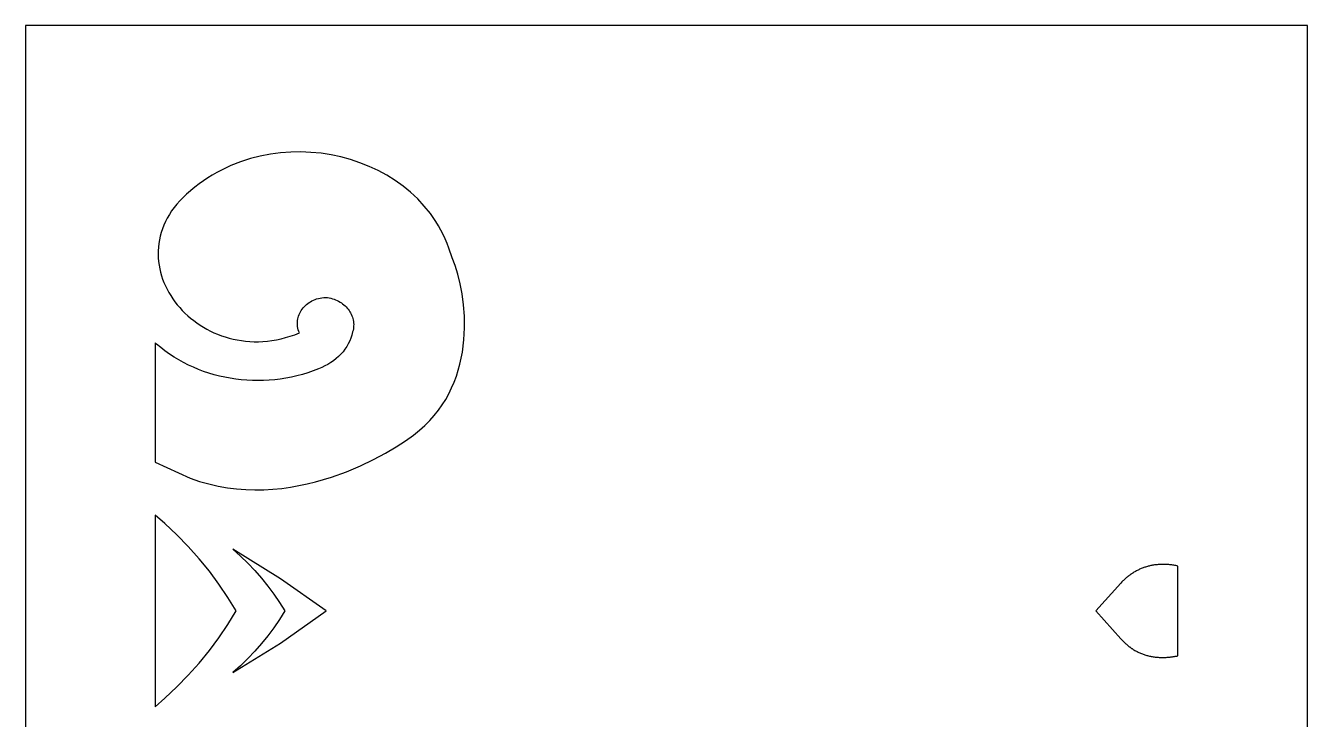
# Model space of a CAD drawing. Header units: centimetres. Extents: x 20.1 to 27, y -9 to 8.9.
# Drawn here: x 20.13 to 27, y 5.22 to 8.93 of the extents above; entities that cross this region are included whole.
import ezdxf

# ---------------------------------------------------------------- set-up
doc = ezdxf.new("R2010")
doc.units = ezdxf.units.CM
doc.header["$MEASUREMENT"] = 0
doc.layers.add('layer 1', color=7, linetype='Continuous')

msp = doc.modelspace()

# ---------------------------------------------------------------- linework, layer by layer
at = {"layer": 'layer 1', "color": 250}
for points, knots in [([(20.12806, 8.93497), (20.12806, 8.93497), (26.99977, 8.93497), (26.99977, 8.93497), (26.99977, 8.93497), (26.99977, 8.93497), (26.99977, -9.00021), (26.99977, -9.00021), (26.99977, -9.00021), (26.99977, -9.00021), (20.12806, -9.00021), (20.12806, -9.00021), (20.12806, -9.00021), (20.12806, -9.00021), (20.12806, 8.93497), (20.12806, 8.93497)], [0, 0, 0, 0, 0.2, 0.2, 0.2, 0.2, 0.4, 0.4, 0.4, 0.4, 0.6, 0.6, 0.6, 0.6, 1, 1, 1, 1]), ([(22.48153, 7.31535), (22.48153, 7.31535), (22.47799, 7.25111), (22.47799, 7.25111), (22.47799, 7.25111), (22.47799, 7.25111), (22.46976, 7.18618), (22.46976, 7.18618), (22.46976, 7.18618), (22.46976, 7.18618), (22.46373, 7.15366), (22.46373, 7.15366), (22.46373, 7.15366), (22.46373, 7.15366), (22.45633, 7.1212), (22.45633, 7.1212), (22.45633, 7.1212), (22.45633, 7.1212), (22.44752, 7.08889), (22.44752, 7.08889), (22.44752, 7.08889), (22.44752, 7.08889), (22.43724, 7.05683), (22.43724, 7.05683), (22.43724, 7.05683), (22.43724, 7.05683), (22.4254, 7.02506), (22.4254, 7.02506), (22.4254, 7.02506), (22.4254, 7.02506), (22.41199, 6.99371), (22.41199, 6.99371), (22.41199, 6.99371), (22.41199, 6.99371), (22.39692, 6.96284), (22.39692, 6.96284), (22.39692, 6.96284), (22.39692, 6.96284), (22.38012, 6.93253), (22.38012, 6.93253), (22.38012, 6.93253), (22.38012, 6.93253), (22.36157, 6.90285), (22.36157, 6.90285), (22.36157, 6.90285), (22.36157, 6.90285), (22.3412, 6.87391), (22.3412, 6.87391), (22.3412, 6.87391), (22.3412, 6.87391), (22.3189, 6.84577), (22.3189, 6.84577), (22.3189, 6.84577), (22.3189, 6.84577), (22.29468, 6.81853), (22.29468, 6.81853), (22.29468, 6.81853), (22.29468, 6.81853), (22.26843, 6.79224), (22.26843, 6.79224), (22.26843, 6.79224), (22.26843, 6.79224), (22.24013, 6.76702), (22.24013, 6.76702), (22.24013, 6.76702), (22.24013, 6.76702), (22.20665, 6.7405), (22.20665, 6.7405), (22.20665, 6.7405), (22.20665, 6.7405), (22.16471, 6.71051), (22.16471, 6.71051), (22.16471, 6.71051), (22.16471, 6.71051), (22.11489, 6.67803), (22.11489, 6.67803), (22.11489, 6.67803), (22.11489, 6.67803), (22.05775, 6.64416), (22.05775, 6.64416), (22.05775, 6.64416), (22.05775, 6.64416), (21.99386, 6.60993), (21.99386, 6.60993), (21.99386, 6.60993), (21.99386, 6.60993), (21.92378, 6.57641), (21.92378, 6.57641), (21.92378, 6.57641), (21.92378, 6.57641), (21.84815, 6.54462), (21.84815, 6.54462), (21.84815, 6.54462), (21.84815, 6.54462), (21.76744, 6.51563), (21.76744, 6.51563), (21.76744, 6.51563), (21.76744, 6.51563), (21.68228, 6.49049), (21.68228, 6.49049), (21.68228, 6.49049), (21.68228, 6.49049), (21.63822, 6.47969), (21.63822, 6.47969), (21.63822, 6.47969), (21.63822, 6.47969), (21.59325, 6.47024), (21.59325, 6.47024), (21.59325, 6.47024), (21.59325, 6.47024), (21.54746, 6.46228), (21.54746, 6.46228), (21.54746, 6.46228), (21.54746, 6.46228), (21.50091, 6.45592), (21.50091, 6.45592), (21.50091, 6.45592), (21.50091, 6.45592), (21.45363, 6.45134), (21.45363, 6.45134), (21.45363, 6.45134), (21.45363, 6.45134), (21.40579, 6.44863), (21.40579, 6.44863), (21.40579, 6.44863), (21.40579, 6.44863), (21.35739, 6.44792), (21.35739, 6.44792), (21.35739, 6.44792), (21.35739, 6.44792), (21.30853, 6.44936), (21.30853, 6.44936), (21.30853, 6.44936), (21.30853, 6.44936), (21.25925, 6.45307), (21.25925, 6.45307), (21.25925, 6.45307), (21.25925, 6.45307), (21.20964, 6.4592), (21.20964, 6.4592), (21.20964, 6.4592), (21.20964, 6.4592), (21.1598, 6.46785), (21.1598, 6.46785), (21.1598, 6.46785), (21.1598, 6.46785), (21.10975, 6.47917), (21.10975, 6.47917), (21.10975, 6.47917), (21.10975, 6.47917), (21.05959, 6.4933), (21.05959, 6.4933), (21.05959, 6.4933), (21.05959, 6.4933), (21.0094, 6.51033), (21.0094, 6.51033), (21.0094, 6.51033), (21.0094, 6.51033), (20.82231, 6.59632), (20.82231, 6.59632), (20.82231, 6.59632), (20.82231, 6.59632), (20.82231, 7.23523), (20.82231, 7.23523), (20.82231, 7.23523), (20.82231, 7.23523), (20.82955, 7.2287), (20.82955, 7.2287), (20.82955, 7.2287), (20.82955, 7.2287), (20.85204, 7.20992), (20.85204, 7.20992), (20.85204, 7.20992), (20.85204, 7.20992), (20.87522, 7.19208), (20.87522, 7.19208), (20.87522, 7.19208), (20.87522, 7.19208), (20.89909, 7.17515), (20.89909, 7.17515), (20.89909, 7.17515), (20.89909, 7.17515), (20.9236, 7.15912), (20.9236, 7.15912), (20.9236, 7.15912), (20.9236, 7.15912), (20.9487, 7.14403), (20.9487, 7.14403), (20.9487, 7.14403), (20.9487, 7.14403), (20.97434, 7.12989), (20.97434, 7.12989), (20.97434, 7.12989), (20.97434, 7.12989), (21.00054, 7.11668), (21.00054, 7.11668), (21.00054, 7.11668), (21.00054, 7.11668), (21.02722, 7.1044), (21.02722, 7.1044), (21.02722, 7.1044), (21.02722, 7.1044), (21.05438, 7.09308), (21.05438, 7.09308), (21.05438, 7.09308), (21.05438, 7.09308), (21.08194, 7.08274), (21.08194, 7.08274), (21.08194, 7.08274), (21.08194, 7.08274), (21.10989, 7.07334), (21.10989, 7.07334), (21.10989, 7.07334), (21.10989, 7.07334), (21.13824, 7.0649), (21.13824, 7.0649), (21.13824, 7.0649), (21.13824, 7.0649), (21.16686, 7.05746), (21.16686, 7.05746), (21.16686, 7.05746), (21.16686, 7.05746), (21.19582, 7.05099), (21.19582, 7.05099), (21.19582, 7.05099), (21.19582, 7.05099), (21.22498, 7.04551), (21.22498, 7.04551), (21.22498, 7.04551), (21.22498, 7.04551), (21.25439, 7.04101), (21.25439, 7.04101), (21.25439, 7.04101), (21.25439, 7.04101), (21.28397, 7.03753), (21.28397, 7.03753), (21.28397, 7.03753), (21.28397, 7.03753), (21.31374, 7.03503), (21.31374, 7.03503), (21.31374, 7.03503), (21.31374, 7.03503), (21.34359, 7.03355), (21.34359, 7.03355), (21.34359, 7.03355), (21.34359, 7.03355), (21.37355, 7.03309), (21.37355, 7.03309), (21.37355, 7.03309), (21.37355, 7.03309), (21.40352, 7.03365), (21.40352, 7.03365), (21.40352, 7.03365), (21.40352, 7.03365), (21.43352, 7.03524), (21.43352, 7.03524), (21.43352, 7.03524), (21.43352, 7.03524), (21.46351, 7.03786), (21.46351, 7.03786), (21.46351, 7.03786), (21.46351, 7.03786), (21.49341, 7.04151), (21.49341, 7.04151), (21.49341, 7.04151), (21.49341, 7.04151), (21.52326, 7.04622), (21.52326, 7.04622), (21.52326, 7.04622), (21.52326, 7.04622), (21.55296, 7.05197), (21.55296, 7.05197), (21.55296, 7.05197), (21.55296, 7.05197), (21.5825, 7.05879), (21.5825, 7.05879), (21.5825, 7.05879), (21.5825, 7.05879), (21.61185, 7.06667), (21.61185, 7.06667), (21.61185, 7.06667), (21.61185, 7.06667), (21.64097, 7.07561), (21.64097, 7.07561), (21.64097, 7.07561), (21.64097, 7.07561), (21.66984, 7.08564), (21.66984, 7.08564), (21.66984, 7.08564), (21.66984, 7.08564), (21.69842, 7.09673), (21.69842, 7.09673), (21.69842, 7.09673), (21.69842, 7.09673), (21.71589, 7.10363), (21.71589, 7.10363), (21.71589, 7.10363), (21.71589, 7.10363), (21.73273, 7.1114), (21.73273, 7.1114), (21.73273, 7.1114), (21.73273, 7.1114), (21.74889, 7.12006), (21.74889, 7.12006), (21.74889, 7.12006), (21.74889, 7.12006), (21.76433, 7.12952), (21.76433, 7.12952), (21.76433, 7.12952), (21.76433, 7.12952), (21.77903, 7.13977), (21.77903, 7.13977), (21.77903, 7.13977), (21.77903, 7.13977), (21.79291, 7.15076), (21.79291, 7.15076), (21.79291, 7.15076), (21.79291, 7.15076), (21.806, 7.16248), (21.806, 7.16248), (21.806, 7.16248), (21.806, 7.16248), (21.81822, 7.17484), (21.81822, 7.17484), (21.81822, 7.17484), (21.81822, 7.17484), (21.82956, 7.18786), (21.82956, 7.18786), (21.82956, 7.18786), (21.82956, 7.18786), (21.83998, 7.20148), (21.83998, 7.20148), (21.83998, 7.20148), (21.83998, 7.20148), (21.84942, 7.21565), (21.84942, 7.21565), (21.84942, 7.21565), (21.84942, 7.21565), (21.85791, 7.23035), (21.85791, 7.23035), (21.85791, 7.23035), (21.85791, 7.23035), (21.86531, 7.24552), (21.86531, 7.24552), (21.86531, 7.24552), (21.86531, 7.24552), (21.87168, 7.26116), (21.87168, 7.26116), (21.87168, 7.26116), (21.87168, 7.26116), (21.87696, 7.27721), (21.87696, 7.27721), (21.87696, 7.27721), (21.87696, 7.27721), (21.88113, 7.29363), (21.88113, 7.29363), (21.88113, 7.29363), (21.88113, 7.29363), (21.88332, 7.30185), (21.88332, 7.30185), (21.88332, 7.30185), (21.88332, 7.30185), (21.88496, 7.31006), (21.88496, 7.31006), (21.88496, 7.31006), (21.88496, 7.31006), (21.88609, 7.31823), (21.88609, 7.31823), (21.88609, 7.31823), (21.88609, 7.31823), (21.88667, 7.32638), (21.88667, 7.32638), (21.88667, 7.32638), (21.88667, 7.32638), (21.88676, 7.33447), (21.88676, 7.33447), (21.88676, 7.33447), (21.88676, 7.33447), (21.88636, 7.34247), (21.88636, 7.34247), (21.88636, 7.34247), (21.88636, 7.34247), (21.88546, 7.3504), (21.88546, 7.3504), (21.88546, 7.3504), (21.88546, 7.3504), (21.88407, 7.35823), (21.88407, 7.35823), (21.88407, 7.35823), (21.88407, 7.35823), (21.88221, 7.36595), (21.88221, 7.36595), (21.88221, 7.36595), (21.88221, 7.36595), (21.87994, 7.37353), (21.87994, 7.37353), (21.87994, 7.37353), (21.87994, 7.37353), (21.87719, 7.38098), (21.87719, 7.38098), (21.87719, 7.38098), (21.87719, 7.38098), (21.874, 7.38825), (21.874, 7.38825), (21.874, 7.38825), (21.874, 7.38825), (21.87037, 7.39538), (21.87037, 7.39538), (21.87037, 7.39538), (21.87037, 7.39538), (21.86635, 7.40232), (21.86635, 7.40232), (21.86635, 7.40232), (21.86635, 7.40232), (21.86193, 7.40905), (21.86193, 7.40905), (21.86193, 7.40905), (21.86193, 7.40905), (21.85711, 7.41556), (21.85711, 7.41556), (21.85711, 7.41556), (21.85711, 7.41556), (21.85194, 7.42185), (21.85194, 7.42185), (21.85194, 7.42185), (21.85194, 7.42185), (21.84638, 7.42792), (21.84638, 7.42792), (21.84638, 7.42792), (21.84638, 7.42792), (21.84046, 7.43371), (21.84046, 7.43371), (21.84046, 7.43371), (21.84046, 7.43371), (21.83421, 7.43924), (21.83421, 7.43924), (21.83421, 7.43924), (21.83421, 7.43924), (21.8276, 7.44447), (21.8276, 7.44447), (21.8276, 7.44447), (21.8276, 7.44447), (21.82068, 7.44941), (21.82068, 7.44941), (21.82068, 7.44941), (21.82068, 7.44941), (21.81346, 7.45406), (21.81346, 7.45406), (21.81346, 7.45406), (21.81346, 7.45406), (21.80594, 7.45835), (21.80594, 7.45835), (21.80594, 7.45835), (21.80594, 7.45835), (21.7981, 7.46231), (21.7981, 7.46231), (21.7981, 7.46231), (21.7981, 7.46231), (21.79003, 7.46592), (21.79003, 7.46592), (21.79003, 7.46592), (21.79003, 7.46592), (21.78165, 7.46915), (21.78165, 7.46915), (21.78165, 7.46915), (21.78165, 7.46915), (21.77302, 7.47201), (21.77302, 7.47201), (21.77302, 7.47201), (21.77302, 7.47201), (21.76419, 7.47445), (21.76419, 7.47445), (21.76419, 7.47445), (21.76419, 7.47445), (21.75506, 7.47649), (21.75506, 7.47649), (21.75506, 7.47649), (21.75506, 7.47649), (21.74574, 7.47811), (21.74574, 7.47811), (21.74574, 7.47811), (21.74574, 7.47811), (21.73621, 7.47928), (21.73621, 7.47928), (21.73621, 7.47928), (21.73621, 7.47928), (21.7261, 7.47857), (21.7261, 7.47857), (21.7261, 7.47857), (21.7261, 7.47857), (21.71626, 7.47734), (21.71626, 7.47734), (21.71626, 7.47734), (21.71626, 7.47734), (21.70665, 7.47561), (21.70665, 7.47561), (21.70665, 7.47561), (21.70665, 7.47561), (21.69731, 7.4734), (21.69731, 7.4734), (21.69731, 7.4734), (21.69731, 7.4734), (21.68825, 7.47071), (21.68825, 7.47071), (21.68825, 7.47071), (21.68825, 7.47071), (21.67945, 7.46759), (21.67945, 7.46759), (21.67945, 7.46759), (21.67945, 7.46759), (21.67097, 7.46402), (21.67097, 7.46402), (21.67097, 7.46402), (21.67097, 7.46402), (21.66277, 7.46004), (21.66277, 7.46004), (21.66277, 7.46004), (21.66277, 7.46004), (21.65494, 7.45566), (21.65494, 7.45566), (21.65494, 7.45566), (21.65494, 7.45566), (21.64743, 7.45091), (21.64743, 7.45091), (21.64743, 7.45091), (21.64743, 7.45091), (21.64028, 7.4458), (21.64028, 7.4458), (21.64028, 7.4458), (21.64028, 7.4458), (21.63351, 7.44036), (21.63351, 7.44036), (21.63351, 7.44036), (21.63351, 7.44036), (21.62711, 7.43461), (21.62711, 7.43461), (21.62711, 7.43461), (21.62711, 7.43461), (21.62108, 7.42852), (21.62108, 7.42852), (21.62108, 7.42852), (21.62108, 7.42852), (21.6155, 7.42219), (21.6155, 7.42219), (21.6155, 7.42219), (21.6155, 7.42219), (21.61035, 7.41556), (21.61035, 7.41556), (21.61035, 7.41556), (21.61035, 7.41556), (21.60562, 7.4087), (21.60562, 7.4087), (21.60562, 7.4087), (21.60562, 7.4087), (21.60132, 7.40161), (21.60132, 7.40161), (21.60132, 7.40161), (21.60132, 7.40161), (21.59751, 7.3943), (21.59751, 7.3943), (21.59751, 7.3943), (21.59751, 7.3943), (21.59415, 7.38681), (21.59415, 7.38681), (21.59415, 7.38681), (21.59415, 7.38681), (21.59132, 7.37914), (21.59132, 7.37914), (21.59132, 7.37914), (21.59132, 7.37914), (21.58896, 7.37132), (21.58896, 7.37132), (21.58896, 7.37132), (21.58896, 7.37132), (21.58711, 7.36336), (21.58711, 7.36336), (21.58711, 7.36336), (21.58711, 7.36336), (21.58581, 7.35529), (21.58581, 7.35529), (21.58581, 7.35529), (21.58581, 7.35529), (21.58506, 7.34712), (21.58506, 7.34712), (21.58506, 7.34712), (21.58506, 7.34712), (21.58487, 7.33887), (21.58487, 7.33887), (21.58487, 7.33887), (21.58487, 7.33887), (21.58523, 7.33055), (21.58523, 7.33055), (21.58523, 7.33055), (21.58523, 7.33055), (21.58621, 7.32219), (21.58621, 7.32219), (21.58621, 7.32219), (21.58621, 7.32219), (21.58777, 7.31381), (21.58777, 7.31381), (21.58777, 7.31381), (21.58777, 7.31381), (21.58992, 7.30541), (21.58992, 7.30541), (21.58992, 7.30541), (21.58992, 7.30541), (21.59273, 7.29703), (21.59273, 7.29703), (21.59273, 7.29703), (21.59273, 7.29703), (21.59617, 7.28867), (21.59617, 7.28867), (21.59617, 7.28867), (21.59617, 7.28867), (21.57124, 7.27904), (21.57124, 7.27904), (21.57124, 7.27904), (21.57124, 7.27904), (21.54644, 7.27056), (21.54644, 7.27056), (21.54644, 7.27056), (21.54644, 7.27056), (21.52176, 7.26322), (21.52176, 7.26322), (21.52176, 7.26322), (21.52176, 7.26322), (21.49718, 7.25699), (21.49718, 7.25699), (21.49718, 7.25699), (21.49718, 7.25699), (21.47275, 7.25186), (21.47275, 7.25186), (21.47275, 7.25186), (21.47275, 7.25186), (21.44848, 7.24779), (21.44848, 7.24779), (21.44848, 7.24779), (21.44848, 7.24779), (21.42443, 7.24477), (21.42443, 7.24477), (21.42443, 7.24477), (21.42443, 7.24477), (21.4006, 7.24277), (21.4006, 7.24277), (21.4006, 7.24277), (21.4006, 7.24277), (21.37698, 7.24175), (21.37698, 7.24175), (21.37698, 7.24175), (21.37698, 7.24175), (21.3536, 7.24173), (21.3536, 7.24173), (21.3536, 7.24173), (21.3536, 7.24173), (21.3305, 7.24265), (21.3305, 7.24265), (21.3305, 7.24265), (21.3305, 7.24265), (21.30765, 7.24448), (21.30765, 7.24448), (21.30765, 7.24448), (21.30765, 7.24448), (21.28516, 7.24723), (21.28516, 7.24723), (21.28516, 7.24723), (21.28516, 7.24723), (21.26296, 7.25086), (21.26296, 7.25086), (21.26296, 7.25086), (21.26296, 7.25086), (21.24111, 7.25534), (21.24111, 7.25534), (21.24111, 7.25534), (21.24111, 7.25534), (21.21962, 7.26066), (21.21962, 7.26066), (21.21962, 7.26066), (21.21962, 7.26066), (21.19853, 7.26679), (21.19853, 7.26679), (21.19853, 7.26679), (21.19853, 7.26679), (21.17783, 7.27368), (21.17783, 7.27368), (21.17783, 7.27368), (21.17783, 7.27368), (21.15755, 7.28136), (21.15755, 7.28136), (21.15755, 7.28136), (21.15755, 7.28136), (21.1377, 7.28976), (21.1377, 7.28976), (21.1377, 7.28976), (21.1377, 7.28976), (21.11832, 7.29889), (21.11832, 7.29889), (21.11832, 7.29889), (21.11832, 7.29889), (21.09941, 7.30868), (21.09941, 7.30868), (21.09941, 7.30868), (21.09941, 7.30868), (21.081, 7.31917), (21.081, 7.31917), (21.081, 7.31917), (21.081, 7.31917), (21.06312, 7.33028), (21.06312, 7.33028), (21.06312, 7.33028), (21.06312, 7.33028), (21.04575, 7.34204), (21.04575, 7.34204), (21.04575, 7.34204), (21.04575, 7.34204), (21.02895, 7.35438), (21.02895, 7.35438), (21.02895, 7.35438), (21.02895, 7.35438), (21.01271, 7.36728), (21.01271, 7.36728), (21.01271, 7.36728), (21.01271, 7.36728), (20.9971, 7.38075), (20.9971, 7.38075), (20.9971, 7.38075), (20.9971, 7.38075), (20.98207, 7.39473), (20.98207, 7.39473), (20.98207, 7.39473), (20.98207, 7.39473), (20.96765, 7.40922), (20.96765, 7.40922), (20.96765, 7.40922), (20.96765, 7.40922), (20.95391, 7.42419), (20.95391, 7.42419), (20.95391, 7.42419), (20.95391, 7.42419), (20.94084, 7.43959), (20.94084, 7.43959), (20.94084, 7.43959), (20.94084, 7.43959), (20.92846, 7.45546), (20.92846, 7.45546), (20.92846, 7.45546), (20.92846, 7.45546), (20.91676, 7.47172), (20.91676, 7.47172), (20.91676, 7.47172), (20.91676, 7.47172), (20.90582, 7.48837), (20.90582, 7.48837), (20.90582, 7.48837), (20.90582, 7.48837), (20.8956, 7.50536), (20.8956, 7.50536), (20.8956, 7.50536), (20.8956, 7.50536), (20.88616, 7.5227), (20.88616, 7.5227), (20.88616, 7.5227), (20.88616, 7.5227), (20.87751, 7.54038), (20.87751, 7.54038), (20.87751, 7.54038), (20.87751, 7.54038), (20.86967, 7.55833), (20.86967, 7.55833), (20.86967, 7.55833), (20.86967, 7.55833), (20.86263, 7.57653), (20.86263, 7.57653), (20.86263, 7.57653), (20.86263, 7.57653), (20.85648, 7.59499), (20.85648, 7.59499), (20.85648, 7.59499), (20.85648, 7.59499), (20.85112, 7.61367), (20.85112, 7.61367), (20.85112, 7.61367), (20.85112, 7.61367), (20.84668, 7.63254), (20.84668, 7.63254), (20.84668, 7.63254), (20.84668, 7.63254), (20.84312, 7.65159), (20.84312, 7.65159), (20.84312, 7.65159), (20.84312, 7.65159), (20.84051, 7.67079), (20.84051, 7.67079), (20.84051, 7.67079), (20.84051, 7.67079), (20.8388, 7.69009), (20.8388, 7.69009), (20.8388, 7.69009), (20.8388, 7.69009), (20.83809, 7.70952), (20.83809, 7.70952), (20.83809, 7.70952), (20.83809, 7.70952), (20.83834, 7.72901), (20.83834, 7.72901), (20.83834, 7.72901), (20.83834, 7.72901), (20.83957, 7.74856), (20.83957, 7.74856), (20.83957, 7.74856), (20.83957, 7.74856), (20.84182, 7.76816), (20.84182, 7.76816), (20.84182, 7.76816), (20.84182, 7.76816), (20.84512, 7.78775), (20.84512, 7.78775), (20.84512, 7.78775), (20.84512, 7.78775), (20.84945, 7.80732), (20.84945, 7.80732), (20.84945, 7.80732), (20.84945, 7.80732), (20.85487, 7.82686), (20.85487, 7.82686), (20.85487, 7.82686), (20.85487, 7.82686), (20.8614, 7.84633), (20.8614, 7.84633), (20.8614, 7.84633), (20.8614, 7.84633), (20.86901, 7.86571), (20.86901, 7.86571), (20.86901, 7.86571), (20.86901, 7.86571), (20.87774, 7.88499), (20.87774, 7.88499), (20.87774, 7.88499), (20.87774, 7.88499), (20.88764, 7.90413), (20.88764, 7.90413), (20.88764, 7.90413), (20.88764, 7.90413), (20.89871, 7.92312), (20.89871, 7.92312), (20.89871, 7.92312), (20.89871, 7.92312), (20.91095, 7.94192), (20.91095, 7.94192), (20.91095, 7.94192), (20.91095, 7.94192), (20.92441, 7.96054), (20.92441, 7.96054), (20.92441, 7.96054), (20.92441, 7.96054), (20.93909, 7.9789), (20.93909, 7.9789), (20.93909, 7.9789), (20.93909, 7.9789), (20.95503, 7.99702), (20.95503, 7.99702), (20.95503, 7.99702), (20.95503, 7.99702), (20.97219, 8.01486), (20.97219, 8.01486), (20.97219, 8.01486), (20.97219, 8.01486), (20.9907, 8.03241), (20.9907, 8.03241), (20.9907, 8.03241), (20.9907, 8.03241), (21.03496, 8.06997), (21.03496, 8.06997), (21.03496, 8.06997), (21.03496, 8.06997), (21.0578, 8.08742), (21.0578, 8.08742), (21.0578, 8.08742), (21.0578, 8.08742), (21.08106, 8.10399), (21.08106, 8.10399), (21.08106, 8.10399), (21.08106, 8.10399), (21.10477, 8.11969), (21.10477, 8.11969), (21.10477, 8.11969), (21.10477, 8.11969), (21.12886, 8.13451), (21.12886, 8.13451), (21.12886, 8.13451), (21.12886, 8.13451), (21.15331, 8.14846), (21.15331, 8.14846), (21.15331, 8.14846), (21.15331, 8.14846), (21.17812, 8.16155), (21.17812, 8.16155), (21.17812, 8.16155), (21.17812, 8.16155), (21.22869, 8.18517), (21.22869, 8.18517), (21.22869, 8.18517), (21.22869, 8.18517), (21.28037, 8.20541), (21.28037, 8.20541), (21.28037, 8.20541), (21.28037, 8.20541), (21.33296, 8.22231), (21.33296, 8.22231), (21.33296, 8.22231), (21.33296, 8.22231), (21.3863, 8.23592), (21.3863, 8.23592), (21.3863, 8.23592), (21.3863, 8.23592), (21.44023, 8.24628), (21.44023, 8.24628), (21.44023, 8.24628), (21.44023, 8.24628), (21.49453, 8.25345), (21.49453, 8.25345), (21.49453, 8.25345), (21.49453, 8.25345), (21.54902, 8.25746), (21.54902, 8.25746), (21.54902, 8.25746), (21.54902, 8.25746), (21.60353, 8.25835), (21.60353, 8.25835), (21.60353, 8.25835), (21.60353, 8.25835), (21.65785, 8.25619), (21.65785, 8.25619), (21.65785, 8.25619), (21.65785, 8.25619), (21.71184, 8.251), (21.71184, 8.251), (21.71184, 8.251), (21.71184, 8.251), (21.76527, 8.2428), (21.76527, 8.2428), (21.76527, 8.2428), (21.76527, 8.2428), (21.81801, 8.23169), (21.81801, 8.23169), (21.81801, 8.23169), (21.81801, 8.23169), (21.86983, 8.21768), (21.86983, 8.21768), (21.86983, 8.21768), (21.86983, 8.21768), (21.92057, 8.20082), (21.92057, 8.20082), (21.92057, 8.20082), (21.92057, 8.20082), (21.97003, 8.18114), (21.97003, 8.18114), (21.97003, 8.18114), (21.97003, 8.18114), (22.01804, 8.15873), (22.01804, 8.15873), (22.01804, 8.15873), (22.01804, 8.15873), (22.0644, 8.13357), (22.0644, 8.13357), (22.0644, 8.13357), (22.0644, 8.13357), (22.10899, 8.10577), (22.10899, 8.10577), (22.10899, 8.10577), (22.10899, 8.10577), (22.15153, 8.07531), (22.15153, 8.07531), (22.15153, 8.07531), (22.15153, 8.07531), (22.19189, 8.04229), (22.19189, 8.04229), (22.19189, 8.04229), (22.19189, 8.04229), (22.22987, 8.00671), (22.22987, 8.00671), (22.22987, 8.00671), (22.22987, 8.00671), (22.26533, 7.96865), (22.26533, 7.96865), (22.26533, 7.96865), (22.26533, 7.96865), (22.29801, 7.92812), (22.29801, 7.92812), (22.29801, 7.92812), (22.29801, 7.92812), (22.3278, 7.8852), (22.3278, 7.8852), (22.3278, 7.8852), (22.3278, 7.8852), (22.34154, 7.86286), (22.34154, 7.86286), (22.34154, 7.86286), (22.34154, 7.86286), (22.35448, 7.83991), (22.35448, 7.83991), (22.35448, 7.83991), (22.35448, 7.83991), (22.36661, 7.81639), (22.36661, 7.81639), (22.36661, 7.81639), (22.36661, 7.81639), (22.37787, 7.79229), (22.37787, 7.79229), (22.37787, 7.79229), (22.37787, 7.79229), (22.38827, 7.76763), (22.38827, 7.76763), (22.38827, 7.76763), (22.38827, 7.76763), (22.39778, 7.74241), (22.39778, 7.74241), (22.39778, 7.74241), (22.39778, 7.74241), (22.41406, 7.69028), (22.41406, 7.69028), (22.41406, 7.69028), (22.41406, 7.69028), (22.43023, 7.64932), (22.43023, 7.64932), (22.43023, 7.64932), (22.43023, 7.64932), (22.44503, 7.60306), (22.44503, 7.60306), (22.44503, 7.60306), (22.44503, 7.60306), (22.45796, 7.55216), (22.45796, 7.55216), (22.45796, 7.55216), (22.45796, 7.55216), (22.46853, 7.49729), (22.46853, 7.49729), (22.46853, 7.49729), (22.46853, 7.49729), (22.47632, 7.43909), (22.47632, 7.43909), (22.47632, 7.43909), (22.47632, 7.43909), (22.48081, 7.37822), (22.48081, 7.37822), (22.48081, 7.37822), (22.48081, 7.37822), (22.48153, 7.31535), (22.48153, 7.31535)], [0, 0, 0, 0, 0.0038023, 0.0038023, 0.0038023, 0.0038023, 0.0076046, 0.0076046, 0.0076046, 0.0076046, 0.0114068, 0.0114068, 0.0114068, 0.0114068, 0.0152091, 0.0152091, 0.0152091, 0.0152091, 0.0190114, 0.0190114, 0.0190114, 0.0190114, 0.0228137, 0.0228137, 0.0228137, 0.0228137, 0.026616, 0.026616, 0.026616, 0.026616, 0.0304183, 0.0304183, 0.0304183, 0.0304183, 0.0342205, 0.0342205, 0.0342205, 0.0342205, 0.0380228, 0.0380228, 0.0380228, 0.0380228, 0.0418251, 0.0418251, 0.0418251, 0.0418251, 0.0456274, 0.0456274, 0.0456274, 0.0456274, 0.0494297, 0.0494297, 0.0494297, 0.0494297, 0.0532319, 0.0532319, 0.0532319, 0.0532319, 0.0570342, 0.0570342, 0.0570342, 0.0570342, 0.0608365, 0.0608365, 0.0608365, 0.0608365, 0.0646388, 0.0646388, 0.0646388, 0.0646388, 0.0684411, 0.0684411, 0.0684411, 0.0684411, 0.0722433, 0.0722433, 0.0722433, 0.0722433, 0.0760456, 0.0760456, 0.0760456, 0.0760456, 0.0798479, 0.0798479, 0.0798479, 0.0798479, 0.0836502, 0.0836502, 0.0836502, 0.0836502, 0.0874525, 0.0874525, 0.0874525, 0.0874525, 0.0912548, 0.0912548, 0.0912548, 0.0912548, 0.095057, 0.095057, 0.095057, 0.095057, 0.0988593, 0.0988593, 0.0988593, 0.0988593, 0.1026616, 0.1026616, 0.1026616, 0.1026616, 0.1064639, 0.1064639, 0.1064639, 0.1064639, 0.1102662, 0.1102662, 0.1102662, 0.1102662, 0.1140684, 0.1140684, 0.1140684, 0.1140684, 0.1178707, 0.1178707, 0.1178707, 0.1178707, 0.121673, 0.121673, 0.121673, 0.121673, 0.1254753, 0.1254753, 0.1254753, 0.1254753, 0.1292776, 0.1292776, 0.1292776, 0.1292776, 0.1330798, 0.1330798, 0.1330798, 0.1330798, 0.1368821, 0.1368821, 0.1368821, 0.1368821, 0.1406844, 0.1406844, 0.1406844, 0.1406844, 0.1444867, 0.1444867, 0.1444867, 0.1444867, 0.148289, 0.148289, 0.148289, 0.148289, 0.1520913, 0.1520913, 0.1520913, 0.1520913, 0.1558935, 0.1558935, 0.1558935, 0.1558935, 0.1596958, 0.1596958, 0.1596958, 0.1596958, 0.1634981, 0.1634981, 0.1634981, 0.1634981, 0.1673004, 0.1673004, 0.1673004, 0.1673004, 0.1711027, 0.1711027, 0.1711027, 0.1711027, 0.1749049, 0.1749049, 0.1749049, 0.1749049, 0.1787072, 0.1787072, 0.1787072, 0.1787072, 0.1825095, 0.1825095, 0.1825095, 0.1825095, 0.1863118, 0.1863118, 0.1863118, 0.1863118, 0.1901141, 0.1901141, 0.1901141, 0.1901141, 0.1939163, 0.1939163, 0.1939163, 0.1939163, 0.1977186, 0.1977186, 0.1977186, 0.1977186, 0.2015209, 0.2015209, 0.2015209, 0.2015209, 0.2053232, 0.2053232, 0.2053232, 0.2053232, 0.2091255, 0.2091255, 0.2091255, 0.2091255, 0.2129278, 0.2129278, 0.2129278, 0.2129278, 0.21673, 0.21673, 0.21673, 0.21673, 0.2205323, 0.2205323, 0.2205323, 0.2205323, 0.2243346, 0.2243346, 0.2243346, 0.2243346, 0.2281369, 0.2281369, 0.2281369, 0.2281369, 0.2319392, 0.2319392, 0.2319392, 0.2319392, 0.2357414, 0.2357414, 0.2357414, 0.2357414, 0.2395437, 0.2395437, 0.2395437, 0.2395437, 0.243346, 0.243346, 0.243346, 0.243346, 0.2471483, 0.2471483, 0.2471483, 0.2471483, 0.2509506, 0.2509506, 0.2509506, 0.2509506, 0.2547529, 0.2547529, 0.2547529, 0.2547529, 0.2585551, 0.2585551, 0.2585551, 0.2585551, 0.2623574, 0.2623574, 0.2623574, 0.2623574, 0.2661597, 0.2661597, 0.2661597, 0.2661597, 0.269962, 0.269962, 0.269962, 0.269962, 0.2737643, 0.2737643, 0.2737643, 0.2737643, 0.2775665, 0.2775665, 0.2775665, 0.2775665, 0.2813688, 0.2813688, 0.2813688, 0.2813688, 0.2851711, 0.2851711, 0.2851711, 0.2851711, 0.2889734, 0.2889734, 0.2889734, 0.2889734, 0.2927757, 0.2927757, 0.2927757, 0.2927757, 0.2965779, 0.2965779, 0.2965779, 0.2965779, 0.3003802, 0.3003802, 0.3003802, 0.3003802, 0.3041825, 0.3041825, 0.3041825, 0.3041825, 0.3079848, 0.3079848, 0.3079848, 0.3079848, 0.3117871, 0.3117871, 0.3117871, 0.3117871, 0.3155894, 0.3155894, 0.3155894, 0.3155894, 0.3193916, 0.3193916, 0.3193916, 0.3193916, 0.3231939, 0.3231939, 0.3231939, 0.3231939, 0.3269962, 0.3269962, 0.3269962, 0.3269962, 0.3307985, 0.3307985, 0.3307985, 0.3307985, 0.3346008, 0.3346008, 0.3346008, 0.3346008, 0.338403, 0.338403, 0.338403, 0.338403, 0.3422053, 0.3422053, 0.3422053, 0.3422053, 0.3460076, 0.3460076, 0.3460076, 0.3460076, 0.3498099, 0.3498099, 0.3498099, 0.3498099, 0.3536122, 0.3536122, 0.3536122, 0.3536122, 0.3574144, 0.3574144, 0.3574144, 0.3574144, 0.3612167, 0.3612167, 0.3612167, 0.3612167, 0.365019, 0.365019, 0.365019, 0.365019, 0.3688213, 0.3688213, 0.3688213, 0.3688213, 0.3726236, 0.3726236, 0.3726236, 0.3726236, 0.3764259, 0.3764259, 0.3764259, 0.3764259, 0.3802281, 0.3802281, 0.3802281, 0.3802281, 0.3840304, 0.3840304, 0.3840304, 0.3840304, 0.3878327, 0.3878327, 0.3878327, 0.3878327, 0.391635, 0.391635, 0.391635, 0.391635, 0.3954373, 0.3954373, 0.3954373, 0.3954373, 0.3992395, 0.3992395, 0.3992395, 0.3992395, 0.4030418, 0.4030418, 0.4030418, 0.4030418, 0.4068441, 0.4068441, 0.4068441, 0.4068441, 0.4106464, 0.4106464, 0.4106464, 0.4106464, 0.4144487, 0.4144487, 0.4144487, 0.4144487, 0.418251, 0.418251, 0.418251, 0.418251, 0.4220532, 0.4220532, 0.4220532, 0.4220532, 0.4258555, 0.4258555, 0.4258555, 0.4258555, 0.4296578, 0.4296578, 0.4296578, 0.4296578, 0.4334601, 0.4334601, 0.4334601, 0.4334601, 0.4372624, 0.4372624, 0.4372624, 0.4372624, 0.4410646, 0.4410646, 0.4410646, 0.4410646, 0.4448669, 0.4448669, 0.4448669, 0.4448669, 0.4486692, 0.4486692, 0.4486692, 0.4486692, 0.4524715, 0.4524715, 0.4524715, 0.4524715, 0.4562738, 0.4562738, 0.4562738, 0.4562738, 0.460076, 0.460076, 0.460076, 0.460076, 0.4638783, 0.4638783, 0.4638783, 0.4638783, 0.4676806, 0.4676806, 0.4676806, 0.4676806, 0.4714829, 0.4714829, 0.4714829, 0.4714829, 0.4752852, 0.4752852, 0.4752852, 0.4752852, 0.4790875, 0.4790875, 0.4790875, 0.4790875, 0.4828897, 0.4828897, 0.4828897, 0.4828897, 0.486692, 0.486692, 0.486692, 0.486692, 0.4904943, 0.4904943, 0.4904943, 0.4904943, 0.4942966, 0.4942966, 0.4942966, 0.4942966, 0.4980989, 0.4980989, 0.4980989, 0.4980989, 0.5019011, 0.5019011, 0.5019011, 0.5019011, 0.5057034, 0.5057034, 0.5057034, 0.5057034, 0.5095057, 0.5095057, 0.5095057, 0.5095057, 0.513308, 0.513308, 0.513308, 0.513308, 0.5171103, 0.5171103, 0.5171103, 0.5171103, 0.5209125, 0.5209125, 0.5209125, 0.5209125, 0.5247148, 0.5247148, 0.5247148, 0.5247148, 0.5285171, 0.5285171, 0.5285171, 0.5285171, 0.5323194, 0.5323194, 0.5323194, 0.5323194, 0.5361217, 0.5361217, 0.5361217, 0.5361217, 0.539924, 0.539924, 0.539924, 0.539924, 0.5437262, 0.5437262, 0.5437262, 0.5437262, 0.5475285, 0.5475285, 0.5475285, 0.5475285, 0.5513308, 0.5513308, 0.5513308, 0.5513308, 0.5551331, 0.5551331, 0.5551331, 0.5551331, 0.5589354, 0.5589354, 0.5589354, 0.5589354, 0.5627376, 0.5627376, 0.5627376, 0.5627376, 0.5665399, 0.5665399, 0.5665399, 0.5665399, 0.5703422, 0.5703422, 0.5703422, 0.5703422, 0.5741445, 0.5741445, 0.5741445, 0.5741445, 0.5779468, 0.5779468, 0.5779468, 0.5779468, 0.581749, 0.581749, 0.581749, 0.581749, 0.5855513, 0.5855513, 0.5855513, 0.5855513, 0.5893536, 0.5893536, 0.5893536, 0.5893536, 0.5931559, 0.5931559, 0.5931559, 0.5931559, 0.5969582, 0.5969582, 0.5969582, 0.5969582, 0.6007605, 0.6007605, 0.6007605, 0.6007605, 0.6045627, 0.6045627, 0.6045627, 0.6045627, 0.608365, 0.608365, 0.608365, 0.608365, 0.6121673, 0.6121673, 0.6121673, 0.6121673, 0.6159696, 0.6159696, 0.6159696, 0.6159696, 0.6197719, 0.6197719, 0.6197719, 0.6197719, 0.6235741, 0.6235741, 0.6235741, 0.6235741, 0.6273764, 0.6273764, 0.6273764, 0.6273764, 0.6311787, 0.6311787, 0.6311787, 0.6311787, 0.634981, 0.634981, 0.634981, 0.634981, 0.6387833, 0.6387833, 0.6387833, 0.6387833, 0.6425856, 0.6425856, 0.6425856, 0.6425856, 0.6463878, 0.6463878, 0.6463878, 0.6463878, 0.6501901, 0.6501901, 0.6501901, 0.6501901, 0.6539924, 0.6539924, 0.6539924, 0.6539924, 0.6577947, 0.6577947, 0.6577947, 0.6577947, 0.661597, 0.661597, 0.661597, 0.661597, 0.6653992, 0.6653992, 0.6653992, 0.6653992, 0.6692015, 0.6692015, 0.6692015, 0.6692015, 0.6730038, 0.6730038, 0.6730038, 0.6730038, 0.6768061, 0.6768061, 0.6768061, 0.6768061, 0.6806084, 0.6806084, 0.6806084, 0.6806084, 0.6844106, 0.6844106, 0.6844106, 0.6844106, 0.6882129, 0.6882129, 0.6882129, 0.6882129, 0.6920152, 0.6920152, 0.6920152, 0.6920152, 0.6958175, 0.6958175, 0.6958175, 0.6958175, 0.6996198, 0.6996198, 0.6996198, 0.6996198, 0.7034221, 0.7034221, 0.7034221, 0.7034221, 0.7072243, 0.7072243, 0.7072243, 0.7072243, 0.7110266, 0.7110266, 0.7110266, 0.7110266, 0.7148289, 0.7148289, 0.7148289, 0.7148289, 0.7186312, 0.7186312, 0.7186312, 0.7186312, 0.7224335, 0.7224335, 0.7224335, 0.7224335, 0.7262357, 0.7262357, 0.7262357, 0.7262357, 0.730038, 0.730038, 0.730038, 0.730038, 0.7338403, 0.7338403, 0.7338403, 0.7338403, 0.7376426, 0.7376426, 0.7376426, 0.7376426, 0.7414449, 0.7414449, 0.7414449, 0.7414449, 0.7452471, 0.7452471, 0.7452471, 0.7452471, 0.7490494, 0.7490494, 0.7490494, 0.7490494, 0.7528517, 0.7528517, 0.7528517, 0.7528517, 0.756654, 0.756654, 0.756654, 0.756654, 0.7604563, 0.7604563, 0.7604563, 0.7604563, 0.7642586, 0.7642586, 0.7642586, 0.7642586, 0.7680608, 0.7680608, 0.7680608, 0.7680608, 0.7718631, 0.7718631, 0.7718631, 0.7718631, 0.7756654, 0.7756654, 0.7756654, 0.7756654, 0.7794677, 0.7794677, 0.7794677, 0.7794677, 0.78327, 0.78327, 0.78327, 0.78327, 0.7870722, 0.7870722, 0.7870722, 0.7870722, 0.7908745, 0.7908745, 0.7908745, 0.7908745, 0.7946768, 0.7946768, 0.7946768, 0.7946768, 0.7984791, 0.7984791, 0.7984791, 0.7984791, 0.8022814, 0.8022814, 0.8022814, 0.8022814, 0.8060837, 0.8060837, 0.8060837, 0.8060837, 0.8098859, 0.8098859, 0.8098859, 0.8098859, 0.8136882, 0.8136882, 0.8136882, 0.8136882, 0.8174905, 0.8174905, 0.8174905, 0.8174905, 0.8212928, 0.8212928, 0.8212928, 0.8212928, 0.8250951, 0.8250951, 0.8250951, 0.8250951, 0.8288973, 0.8288973, 0.8288973, 0.8288973, 0.8326996, 0.8326996, 0.8326996, 0.8326996, 0.8365019, 0.8365019, 0.8365019, 0.8365019, 0.8403042, 0.8403042, 0.8403042, 0.8403042, 0.8441065, 0.8441065, 0.8441065, 0.8441065, 0.8479087, 0.8479087, 0.8479087, 0.8479087, 0.851711, 0.851711, 0.851711, 0.851711, 0.8555133, 0.8555133, 0.8555133, 0.8555133, 0.8593156, 0.8593156, 0.8593156, 0.8593156, 0.8631179, 0.8631179, 0.8631179, 0.8631179, 0.8669202, 0.8669202, 0.8669202, 0.8669202, 0.8707224, 0.8707224, 0.8707224, 0.8707224, 0.8745247, 0.8745247, 0.8745247, 0.8745247, 0.878327, 0.878327, 0.878327, 0.878327, 0.8821293, 0.8821293, 0.8821293, 0.8821293, 0.8859316, 0.8859316, 0.8859316, 0.8859316, 0.8897338, 0.8897338, 0.8897338, 0.8897338, 0.8935361, 0.8935361, 0.8935361, 0.8935361, 0.8973384, 0.8973384, 0.8973384, 0.8973384, 0.9011407, 0.9011407, 0.9011407, 0.9011407, 0.904943, 0.904943, 0.904943, 0.904943, 0.9087452, 0.9087452, 0.9087452, 0.9087452, 0.9125475, 0.9125475, 0.9125475, 0.9125475, 0.9163498, 0.9163498, 0.9163498, 0.9163498, 0.9201521, 0.9201521, 0.9201521, 0.9201521, 0.9239544, 0.9239544, 0.9239544, 0.9239544, 0.9277567, 0.9277567, 0.9277567, 0.9277567, 0.9315589, 0.9315589, 0.9315589, 0.9315589, 0.9353612, 0.9353612, 0.9353612, 0.9353612, 0.9391635, 0.9391635, 0.9391635, 0.9391635, 0.9429658, 0.9429658, 0.9429658, 0.9429658, 0.9467681, 0.9467681, 0.9467681, 0.9467681, 0.9505703, 0.9505703, 0.9505703, 0.9505703, 0.9543726, 0.9543726, 0.9543726, 0.9543726, 0.9581749, 0.9581749, 0.9581749, 0.9581749, 0.9619772, 0.9619772, 0.9619772, 0.9619772, 0.9657795, 0.9657795, 0.9657795, 0.9657795, 0.9695817, 0.9695817, 0.9695817, 0.9695817, 0.973384, 0.973384, 0.973384, 0.973384, 0.9771863, 0.9771863, 0.9771863, 0.9771863, 0.9809886, 0.9809886, 0.9809886, 0.9809886, 0.9847909, 0.9847909, 0.9847909, 0.9847909, 0.9885932, 0.9885932, 0.9885932, 0.9885932, 0.9923954, 0.9923954, 0.9923954, 0.9923954, 1, 1, 1, 1]), ([(21.00027, 5.45452), (21.00027, 5.45452), (20.93913, 5.39188), (20.93913, 5.39188), (20.93913, 5.39188), (20.93913, 5.39188), (20.87497, 5.33153), (20.87497, 5.33153), (20.87497, 5.33153), (20.87497, 5.33153), (20.82231, 5.28611), (20.82231, 5.28611), (20.82231, 5.28611), (20.82231, 5.28611), (20.82231, 6.31211), (20.82231, 6.31211), (20.82231, 6.31211), (20.82231, 6.31211), (20.87497, 6.26671), (20.87497, 6.26671), (20.87497, 6.26671), (20.87497, 6.26671), (20.93913, 6.20636), (20.93913, 6.20636), (20.93913, 6.20636), (20.93913, 6.20636), (21.00027, 6.1437), (21.00027, 6.1437), (21.00027, 6.1437), (21.00027, 6.1437), (21.05826, 6.07885), (21.05826, 6.07885), (21.05826, 6.07885), (21.05826, 6.07885), (21.113, 6.01188), (21.113, 6.01188), (21.113, 6.01188), (21.113, 6.01188), (21.16447, 5.94286), (21.16447, 5.94286), (21.16447, 5.94286), (21.16447, 5.94286), (21.21254, 5.8719), (21.21254, 5.8719), (21.21254, 5.8719), (21.21254, 5.8719), (21.25714, 5.79911), (21.25714, 5.79911), (21.25714, 5.79911), (21.25714, 5.79911), (21.21254, 5.72632), (21.21254, 5.72632), (21.21254, 5.72632), (21.21254, 5.72632), (21.16447, 5.65536), (21.16447, 5.65536), (21.16447, 5.65536), (21.16447, 5.65536), (21.113, 5.58636), (21.113, 5.58636), (21.113, 5.58636), (21.113, 5.58636), (21.05826, 5.51937), (21.05826, 5.51937), (21.05826, 5.51937), (21.05826, 5.51937), (21.00027, 5.45452), (21.00027, 5.45452)], [0, 0, 0, 0, 0.0555556, 0.0555556, 0.0555556, 0.0555556, 0.1111111, 0.1111111, 0.1111111, 0.1111111, 0.1666667, 0.1666667, 0.1666667, 0.1666667, 0.2222222, 0.2222222, 0.2222222, 0.2222222, 0.2777778, 0.2777778, 0.2777778, 0.2777778, 0.3333333, 0.3333333, 0.3333333, 0.3333333, 0.3888889, 0.3888889, 0.3888889, 0.3888889, 0.4444444, 0.4444444, 0.4444444, 0.4444444, 0.5, 0.5, 0.5, 0.5, 0.5555556, 0.5555556, 0.5555556, 0.5555556, 0.6111111, 0.6111111, 0.6111111, 0.6111111, 0.6666667, 0.6666667, 0.6666667, 0.6666667, 0.7222222, 0.7222222, 0.7222222, 0.7222222, 0.7777778, 0.7777778, 0.7777778, 0.7777778, 0.8333333, 0.8333333, 0.8333333, 0.8333333, 0.8888889, 0.8888889, 0.8888889, 0.8888889, 1, 1, 1, 1]), ([(21.73948, 5.79911), (21.73948, 5.79911), (21.49532, 5.62637), (21.49532, 5.62637), (21.49532, 5.62637), (21.49532, 5.62637), (21.23824, 5.46869), (21.23824, 5.46869), (21.23824, 5.46869), (21.23824, 5.46869), (21.27964, 5.50548), (21.27964, 5.50548), (21.27964, 5.50548), (21.27964, 5.50548), (21.31926, 5.54365), (21.31926, 5.54365), (21.31926, 5.54365), (21.31926, 5.54365), (21.35708, 5.58319), (21.35708, 5.58319), (21.35708, 5.58319), (21.35708, 5.58319), (21.39301, 5.62399), (21.39301, 5.62399), (21.39301, 5.62399), (21.39301, 5.62399), (21.42703, 5.66603), (21.42703, 5.66603), (21.42703, 5.66603), (21.42703, 5.66603), (21.45914, 5.70929), (21.45914, 5.70929), (21.45914, 5.70929), (21.45914, 5.70929), (21.48924, 5.75365), (21.48924, 5.75365), (21.48924, 5.75365), (21.48924, 5.75365), (21.51729, 5.79911), (21.51729, 5.79911), (21.51729, 5.79911), (21.51729, 5.79911), (21.48922, 5.84457), (21.48922, 5.84457), (21.48922, 5.84457), (21.48922, 5.84457), (21.45914, 5.88895), (21.45914, 5.88895), (21.45914, 5.88895), (21.45914, 5.88895), (21.42703, 5.93219), (21.42703, 5.93219), (21.42703, 5.93219), (21.42703, 5.93219), (21.39301, 5.97423), (21.39301, 5.97423), (21.39301, 5.97423), (21.39301, 5.97423), (21.35708, 6.01505), (21.35708, 6.01505), (21.35708, 6.01505), (21.35708, 6.01505), (21.31926, 6.05457), (21.31926, 6.05457), (21.31926, 6.05457), (21.31926, 6.05457), (21.27964, 6.09274), (21.27964, 6.09274), (21.27964, 6.09274), (21.27964, 6.09274), (21.23824, 6.12953), (21.23824, 6.12953), (21.23824, 6.12953), (21.23824, 6.12953), (21.49532, 5.97185), (21.49532, 5.97185), (21.49532, 5.97185), (21.49532, 5.97185), (21.73948, 5.79911), (21.73948, 5.79911)], [0, 0, 0, 0, 0.047619, 0.047619, 0.047619, 0.047619, 0.0952381, 0.0952381, 0.0952381, 0.0952381, 0.1428571, 0.1428571, 0.1428571, 0.1428571, 0.1904762, 0.1904762, 0.1904762, 0.1904762, 0.2380952, 0.2380952, 0.2380952, 0.2380952, 0.2857143, 0.2857143, 0.2857143, 0.2857143, 0.3333333, 0.3333333, 0.3333333, 0.3333333, 0.3809524, 0.3809524, 0.3809524, 0.3809524, 0.4285714, 0.4285714, 0.4285714, 0.4285714, 0.4761905, 0.4761905, 0.4761905, 0.4761905, 0.5238095, 0.5238095, 0.5238095, 0.5238095, 0.5714286, 0.5714286, 0.5714286, 0.5714286, 0.6190476, 0.6190476, 0.6190476, 0.6190476, 0.6666667, 0.6666667, 0.6666667, 0.6666667, 0.7142857, 0.7142857, 0.7142857, 0.7142857, 0.7619048, 0.7619048, 0.7619048, 0.7619048, 0.8095238, 0.8095238, 0.8095238, 0.8095238, 0.8571429, 0.8571429, 0.8571429, 0.8571429, 0.9047619, 0.9047619, 0.9047619, 0.9047619, 1, 1, 1, 1]), ([(25.99903, 5.94784), (25.99903, 5.94784), (26.00535, 5.95514), (26.00535, 5.95514), (26.00535, 5.95514), (26.00664, 5.95643), (26.00795, 5.9577), (26.00927, 5.95897), (26.00927, 5.95897), (26.01056, 5.96022), (26.01185, 5.96145), (26.01316, 5.96268), (26.01316, 5.96268), (26.01439, 5.96383), (26.01562, 5.96498), (26.01687, 5.96612), (26.01687, 5.96612), (26.01821, 5.96733), (26.01954, 5.96854), (26.0209, 5.96973), (26.0209, 5.96973), (26.02221, 5.9709), (26.02352, 5.97204), (26.02486, 5.97319), (26.02486, 5.97319), (26.02621, 5.97436), (26.02757, 5.9755), (26.02892, 5.97663), (26.02892, 5.97663), (26.03019, 5.97771), (26.03149, 5.97878), (26.0328, 5.97982), (26.0328, 5.97982), (26.03416, 5.98092), (26.03551, 5.98201), (26.03689, 5.98309), (26.03689, 5.98309), (26.03822, 5.98413), (26.03955, 5.98518), (26.04091, 5.9862), (26.04091, 5.9862), (26.04231, 5.98726), (26.0437, 5.98832), (26.04512, 5.98936), (26.04512, 5.98936), (26.04645, 5.99034), (26.04779, 5.9913), (26.04912, 5.99226), (26.04912, 5.99226), (26.0505, 5.99324), (26.05189, 5.99422), (26.05329, 5.99518), (26.05329, 5.99518), (26.05469, 5.99614), (26.05606, 5.9971), (26.05746, 5.99804), (26.05746, 5.99804), (26.05888, 5.99897), (26.06032, 5.99991), (26.06175, 6.00085), (26.06175, 6.00085), (26.06317, 6.00175), (26.06459, 6.00266), (26.06603, 6.00354), (26.06603, 6.00354), (26.06738, 6.00439), (26.06876, 6.00523), (26.07013, 6.00606), (26.07013, 6.00606), (26.07297, 6.00777), (26.07582, 6.00942), (26.07872, 6.01102), (26.07872, 6.01102), (26.0817, 6.01269), (26.08471, 6.0143), (26.08773, 6.01586), (26.08773, 6.01586), (26.09054, 6.0173), (26.09338, 6.01869), (26.09623, 6.02005), (26.09623, 6.02005), (26.09917, 6.02145), (26.10213, 6.02278), (26.10513, 6.02407), (26.10513, 6.02407), (26.10807, 6.02536), (26.11105, 6.02659), (26.11406, 6.02776), (26.11406, 6.02776), (26.11718, 6.02899), (26.12031, 6.03018), (26.12348, 6.03131), (26.12348, 6.03131), (26.12646, 6.03237), (26.12948, 6.03337), (26.13248, 6.03433), (26.13248, 6.03433), (26.13559, 6.03531), (26.13869, 6.03625), (26.14184, 6.03712), (26.14184, 6.03712), (26.14803, 6.03887), (26.15427, 6.04039), (26.16058, 6.04173), (26.16058, 6.04173), (26.16709, 6.04308), (26.17363, 6.04423), (26.18022, 6.04517), (26.18022, 6.04517), (26.18685, 6.04613), (26.1935, 6.04686), (26.20017, 6.04738), (26.20017, 6.04738), (26.2069, 6.0479), (26.21365, 6.04821), (26.22043, 6.04832), (26.22043, 6.04832), (26.22383, 6.04838), (26.2272, 6.04838), (26.2306, 6.04834), (26.2306, 6.04834), (26.23404, 6.04827), (26.23746, 6.04819), (26.24088, 6.04802), (26.24088, 6.04802), (26.24446, 6.04788), (26.24805, 6.04767), (26.25163, 6.0474), (26.25163, 6.0474), (26.2552, 6.04715), (26.25874, 6.04684), (26.26231, 6.04648), (26.26231, 6.04648), (26.26583, 6.04613), (26.26935, 6.04571), (26.27288, 6.04525), (26.27288, 6.04525), (26.27642, 6.04481), (26.27996, 6.04431), (26.28349, 6.04375), (26.28349, 6.04375), (26.28726, 6.04317), (26.29103, 6.04252), (26.2948, 6.04183), (26.2948, 6.04183), (26.29852, 6.04117), (26.3022, 6.04044), (26.30592, 6.03966), (26.30592, 6.03966), (26.30592, 6.03966), (26.30596, 5.55858), (26.30596, 5.55858), (26.30596, 5.55858), (26.30396, 5.55818), (26.30198, 5.55778), (26.29997, 5.55741), (26.29997, 5.55741), (26.29797, 5.55703), (26.29597, 5.55668), (26.29397, 5.55632), (26.29397, 5.55632), (26.29205, 5.55599), (26.29016, 5.55568), (26.28824, 5.55537), (26.28824, 5.55537), (26.2863, 5.55505), (26.28434, 5.55474), (26.28238, 5.55445), (26.28238, 5.55445), (26.28044, 5.55416), (26.2785, 5.55389), (26.27657, 5.55362), (26.27657, 5.55362), (26.27461, 5.55336), (26.27267, 5.55311), (26.27071, 5.55286), (26.27071, 5.55286), (26.26881, 5.55264), (26.26693, 5.55241), (26.26504, 5.55222), (26.26504, 5.55222), (26.26316, 5.55201), (26.26129, 5.55182), (26.25941, 5.55163), (26.25941, 5.55163), (26.25566, 5.55128), (26.25188, 5.55099), (26.24813, 5.55074), (26.24813, 5.55074), (26.2443, 5.55047), (26.24048, 5.55028), (26.23667, 5.55013), (26.23667, 5.55013), (26.23308, 5.54999), (26.2295, 5.5499), (26.22593, 5.54988), (26.22593, 5.54988), (26.22235, 5.54986), (26.21878, 5.54988), (26.2152, 5.54997), (26.2152, 5.54997), (26.20811, 5.55011), (26.201, 5.55051), (26.19393, 5.55111), (26.19393, 5.55111), (26.18695, 5.55172), (26.18001, 5.55255), (26.17309, 5.55362), (26.17309, 5.55362), (26.16631, 5.55464), (26.1596, 5.55591), (26.15293, 5.55741), (26.15293, 5.55741), (26.14649, 5.55885), (26.14011, 5.56051), (26.1338, 5.56239), (26.1338, 5.56239), (26.13063, 5.56335), (26.12748, 5.56435), (26.12435, 5.56541), (26.12435, 5.56541), (26.12125, 5.56646), (26.11816, 5.56756), (26.1151, 5.56871), (26.1151, 5.56871), (26.11193, 5.56992), (26.10878, 5.57119), (26.10565, 5.5725), (26.10565, 5.5725), (26.10261, 5.57377), (26.09959, 5.57511), (26.09659, 5.5765), (26.09659, 5.5765), (26.09361, 5.5779), (26.09063, 5.57934), (26.08769, 5.58084), (26.08769, 5.58084), (26.08481, 5.5823), (26.082, 5.5838), (26.07918, 5.58536), (26.07918, 5.58536), (26.07616, 5.58703), (26.07318, 5.58876), (26.07022, 5.59055), (26.07022, 5.59055), (26.06736, 5.59228), (26.06453, 5.59405), (26.06173, 5.59587), (26.06173, 5.59587), (26.06034, 5.59679), (26.05894, 5.5977), (26.05756, 5.59864), (26.05756, 5.59864), (26.05619, 5.59958), (26.05483, 5.60052), (26.05348, 5.60148), (26.05348, 5.60148), (26.05206, 5.60246), (26.05066, 5.60346), (26.04929, 5.60448), (26.04929, 5.60448), (26.04791, 5.60548), (26.04654, 5.6065), (26.04518, 5.60752), (26.04518, 5.60752), (26.04383, 5.60854), (26.04249, 5.60956), (26.04118, 5.61061), (26.04118, 5.61061), (26.03985, 5.61165), (26.03853, 5.61271), (26.03722, 5.61377), (26.03722, 5.61377), (26.03586, 5.61488), (26.03453, 5.61598), (26.0332, 5.61709), (26.0332, 5.61709), (26.03186, 5.61821), (26.03053, 5.61936), (26.02921, 5.62051), (26.02921, 5.62051), (26.02786, 5.62167), (26.02653, 5.62286), (26.02519, 5.62405), (26.02519, 5.62405), (26.02396, 5.62516), (26.02275, 5.62628), (26.02154, 5.62739), (26.02154, 5.62739), (26.02021, 5.62862), (26.01892, 5.62985), (26.0176, 5.6311), (26.0176, 5.6311), (26.01633, 5.63233), (26.01508, 5.63354), (26.01383, 5.63479), (26.01383, 5.63479), (26.01256, 5.63604), (26.01129, 5.63731), (26.01004, 5.6386), (26.01004, 5.6386), (26.00883, 5.63983), (26.00764, 5.64108), (26.00645, 5.64233), (26.00645, 5.64233), (26.00518, 5.64367), (26.00393, 5.645), (26.00268, 5.64636), (26.00268, 5.64636), (26.00145, 5.64769), (26.00024, 5.64902), (25.99903, 5.65038), (25.99903, 5.65038), (25.99903, 5.65038), (25.86631, 5.79911), (25.86631, 5.79911), (25.86631, 5.79911), (25.86631, 5.79911), (25.99903, 5.94784), (25.99903, 5.94784)], [0, 0, 0, 0, 0.0123457, 0.0123457, 0.0123457, 0.0123457, 0.0246914, 0.0246914, 0.0246914, 0.0246914, 0.037037, 0.037037, 0.037037, 0.037037, 0.0493827, 0.0493827, 0.0493827, 0.0493827, 0.0617284, 0.0617284, 0.0617284, 0.0617284, 0.0740741, 0.0740741, 0.0740741, 0.0740741, 0.0864198, 0.0864198, 0.0864198, 0.0864198, 0.0987654, 0.0987654, 0.0987654, 0.0987654, 0.1111111, 0.1111111, 0.1111111, 0.1111111, 0.1234568, 0.1234568, 0.1234568, 0.1234568, 0.1358025, 0.1358025, 0.1358025, 0.1358025, 0.1481481, 0.1481481, 0.1481481, 0.1481481, 0.1604938, 0.1604938, 0.1604938, 0.1604938, 0.1728395, 0.1728395, 0.1728395, 0.1728395, 0.1851852, 0.1851852, 0.1851852, 0.1851852, 0.1975309, 0.1975309, 0.1975309, 0.1975309, 0.2098765, 0.2098765, 0.2098765, 0.2098765, 0.2222222, 0.2222222, 0.2222222, 0.2222222, 0.2345679, 0.2345679, 0.2345679, 0.2345679, 0.2469136, 0.2469136, 0.2469136, 0.2469136, 0.2592593, 0.2592593, 0.2592593, 0.2592593, 0.2716049, 0.2716049, 0.2716049, 0.2716049, 0.2839506, 0.2839506, 0.2839506, 0.2839506, 0.2962963, 0.2962963, 0.2962963, 0.2962963, 0.308642, 0.308642, 0.308642, 0.308642, 0.3209877, 0.3209877, 0.3209877, 0.3209877, 0.3333333, 0.3333333, 0.3333333, 0.3333333, 0.345679, 0.345679, 0.345679, 0.345679, 0.3580247, 0.3580247, 0.3580247, 0.3580247, 0.3703704, 0.3703704, 0.3703704, 0.3703704, 0.382716, 0.382716, 0.382716, 0.382716, 0.3950617, 0.3950617, 0.3950617, 0.3950617, 0.4074074, 0.4074074, 0.4074074, 0.4074074, 0.4197531, 0.4197531, 0.4197531, 0.4197531, 0.4320988, 0.4320988, 0.4320988, 0.4320988, 0.4444444, 0.4444444, 0.4444444, 0.4444444, 0.4567901, 0.4567901, 0.4567901, 0.4567901, 0.4691358, 0.4691358, 0.4691358, 0.4691358, 0.4814815, 0.4814815, 0.4814815, 0.4814815, 0.4938272, 0.4938272, 0.4938272, 0.4938272, 0.5061728, 0.5061728, 0.5061728, 0.5061728, 0.5185185, 0.5185185, 0.5185185, 0.5185185, 0.5308642, 0.5308642, 0.5308642, 0.5308642, 0.5432099, 0.5432099, 0.5432099, 0.5432099, 0.5555556, 0.5555556, 0.5555556, 0.5555556, 0.5679012, 0.5679012, 0.5679012, 0.5679012, 0.5802469, 0.5802469, 0.5802469, 0.5802469, 0.5925926, 0.5925926, 0.5925926, 0.5925926, 0.6049383, 0.6049383, 0.6049383, 0.6049383, 0.617284, 0.617284, 0.617284, 0.617284, 0.6296296, 0.6296296, 0.6296296, 0.6296296, 0.6419753, 0.6419753, 0.6419753, 0.6419753, 0.654321, 0.654321, 0.654321, 0.654321, 0.6666667, 0.6666667, 0.6666667, 0.6666667, 0.6790123, 0.6790123, 0.6790123, 0.6790123, 0.691358, 0.691358, 0.691358, 0.691358, 0.7037037, 0.7037037, 0.7037037, 0.7037037, 0.7160494, 0.7160494, 0.7160494, 0.7160494, 0.7283951, 0.7283951, 0.7283951, 0.7283951, 0.7407407, 0.7407407, 0.7407407, 0.7407407, 0.7530864, 0.7530864, 0.7530864, 0.7530864, 0.7654321, 0.7654321, 0.7654321, 0.7654321, 0.7777778, 0.7777778, 0.7777778, 0.7777778, 0.7901235, 0.7901235, 0.7901235, 0.7901235, 0.8024691, 0.8024691, 0.8024691, 0.8024691, 0.8148148, 0.8148148, 0.8148148, 0.8148148, 0.8271605, 0.8271605, 0.8271605, 0.8271605, 0.8395062, 0.8395062, 0.8395062, 0.8395062, 0.8518519, 0.8518519, 0.8518519, 0.8518519, 0.8641975, 0.8641975, 0.8641975, 0.8641975, 0.8765432, 0.8765432, 0.8765432, 0.8765432, 0.8888889, 0.8888889, 0.8888889, 0.8888889, 0.9012346, 0.9012346, 0.9012346, 0.9012346, 0.9135802, 0.9135802, 0.9135802, 0.9135802, 0.9259259, 0.9259259, 0.9259259, 0.9259259, 0.9382716, 0.9382716, 0.9382716, 0.9382716, 0.9506173, 0.9506173, 0.9506173, 0.9506173, 0.962963, 0.962963, 0.962963, 0.962963, 0.9753086, 0.9753086, 0.9753086, 0.9753086, 1, 1, 1, 1])]:
    msp.add_open_spline(points, degree=3, knots=knots, dxfattribs=at)

doc.saveas('drawing.dxf')
